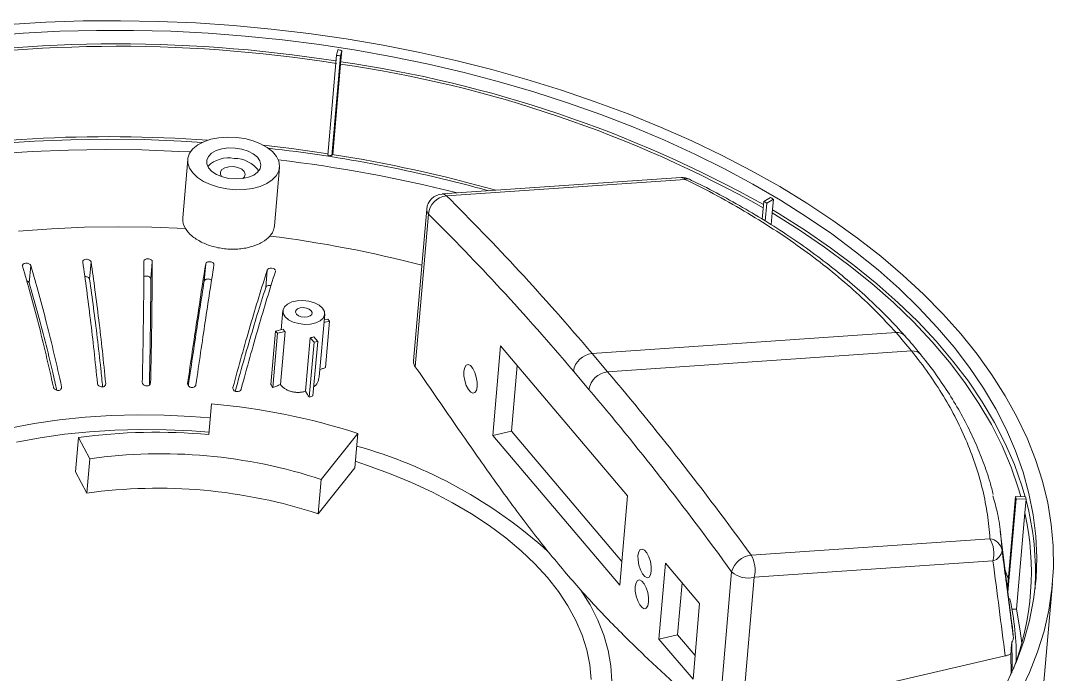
# Model space of a CAD drawing. Header units: inches. Extents: x -1125 to 2189, y 556 to 1115.
# Drawn here: x 1253.4 to 1322.4, y 713.4 to 757 of the extents above; entities that cross this region are included whole.
import ezdxf

# ---------------------------------------------------------------- set-up
doc = ezdxf.new("R2010")
doc.units = ezdxf.units.IN

msp = doc.modelspace()

# ---------------------------------------------------------------- linework, layer by layer
at = {"color": 7, "linetype": 'Continuous', "lineweight": 15}
for p, q in [((1274.515, 754.724), (1274.595, 755.099)), ((1274.515, 754.724), (1273.933, 748.057)), ((1274.791, 754.681), (1274.209, 748.014)), ((1274.79, 754.137), (1274.871, 755.056)), ((1274.871, 755.056), (1274.791, 754.681)), ((1274.263, 748.103), (1274.79, 754.137)), ((1264.577, 747.775), (1264.236, 743.867)), ((1274.209, 748.014), (1274.229, 748.108)), ((1270.372, 743.332), (1270.713, 747.239)), ((1297.547, 746.562), (1281.584, 745.466)), ((1297.826, 746.442), (1281.863, 745.346)), ((1303.075, 744.973), (1302.972, 743.787)), ((1303.075, 744.973), (1303.512, 745.238)), ((1303.279, 744.852), (1303.174, 743.659)), ((1303.716, 745.117), (1303.279, 744.852)), ((1303.635, 744.197), (1303.716, 745.117)), ((1280.545, 744.446), (1279.662, 734.336)), ((1280.665, 744.119), (1279.775, 733.935)), ((1303.567, 743.412), (1303.635, 744.197)), ((1254.078, 740.681), (1253.978, 739.527)), ((1258.11, 740.929), (1258.009, 739.775)), ((1262.206, 740.946), (1262.106, 739.792)), ((1265.772, 740.798), (1265.671, 739.644)), ((1269.886, 740.386), (1269.785, 739.232)), ((1270.434, 740.29), (1270.435, 740.315)), ((1270.937, 737.682), (1270.825, 736.402)), ((1273.361, 733.252), (1273.726, 737.439)), ((1274.057, 736.968), (1273.677, 736.881)), ((1273.693, 737.063), (1273.93, 737.117)), ((1274.057, 736.968), (1273.788, 733.884)), ((1273.93, 737.117), (1274.057, 736.968)), ((1270.445, 736.314), (1270.134, 732.746)), ((1270.572, 736.165), (1270.256, 732.545)), ((1270.445, 736.314), (1270.95, 736.43)), ((1270.572, 736.165), (1270.445, 736.314)), ((1271.076, 736.281), (1270.572, 736.165)), ((1271.076, 736.281), (1270.767, 732.741)), ((1272.757, 735.87), (1272.444, 732.292)), ((1273.013, 735.568), (1272.757, 735.87)), ((1273.006, 735.927), (1273.262, 735.625)), ((1311.91, 736.208), (1291.597, 734.814)), ((1273.013, 735.568), (1272.692, 731.891)), ((1273.262, 735.625), (1272.945, 731.993)), ((1273.262, 735.625), (1273.013, 735.568)), ((1285.483, 735.318), (1284.961, 729.342)), ((1293.967, 725.32), (1285.483, 735.318)), ((1291.597, 734.814), (1292.636, 733.59)), ((1292.636, 733.59), (1312.948, 734.985)), ((1286.588, 734.015), (1286.205, 729.629)), ((1291.388, 732.415), (1290.35, 733.639)), ((1266.169, 731.453), (1265.977, 729.4)), ((1286.205, 729.629), (1284.961, 729.342)), ((1286.205, 729.629), (1293.584, 720.934)), ((1257.276, 729.204), (1257.075, 726.905)), ((1257.276, 729.204), (1258.021, 727.792)), ((1273.501, 726.409), (1275.935, 729.48)), ((1275.935, 729.48), (1275.734, 727.181)), ((1284.961, 729.342), (1293.445, 719.344)), ((1258.021, 727.792), (1257.821, 725.493)), ((1257.075, 726.905), (1257.821, 725.493)), ((1273.3, 724.11), (1275.734, 727.181)), ((1273.501, 726.409), (1273.3, 724.11)), ((1293.445, 719.344), (1293.967, 725.32)), ((1319.901, 725.263), (1319.365, 719.123)), ((1319.936, 725.103), (1319.394, 718.89)), ((1320.571, 725.253), (1319.901, 725.263)), ((1319.936, 725.103), (1320.607, 725.093)), ((1320.526, 724.174), (1320.607, 725.093)), ((1320.526, 724.174), (1319.964, 717.738)), ((1319.661, 716.77), (1318.881, 722.964)), ((1302.22, 721.356), (1318.183, 722.452)), ((1296.506, 720.807), (1296.064, 715.75)), ((1298.785, 718.121), (1296.506, 720.807)), ((1318.391, 720.971), (1302.428, 719.875)), ((1300.036, 710.059), (1300.925, 720.242)), ((1297.611, 719.504), (1297.309, 716.037)), ((1302.428, 719.875), (1301.559, 709.926)), ((1321.621, 710.95), (1322.364, 719.456)), ((1298.343, 713.064), (1298.785, 718.121)), ((1319.522, 718.435), (1319.451, 718.436)), ((1319.659, 717.742), (1319.964, 717.738)), ((1297.309, 716.037), (1296.064, 715.75)), ((1296.064, 715.75), (1298.343, 713.064)), ((1297.309, 716.037), (1298.482, 714.654)), ((1310.501, 712.612), (1319.212, 714.62)), ((1319.587, 714.77), (1319.607, 713.413))]:
    msp.add_line(p, q, dxfattribs=at)
at = {"color": 8, "linetype": 'Continuous', "lineweight": 15}
for p, q in [((1256.143, 732.586), (1256.134, 732.481)), ((1259.092, 732.805), (1259.088, 732.762)), ((1267.597, 732.549), (1267.592, 732.494))]:
    msp.add_line(p, q, dxfattribs=at)
at = {"color": 7, "linetype": 'Continuous', "lineweight": 15, "flags": 128}
for points in [[(1320.189, 712.171), (1320.836, 713.52), (1321.374, 714.891), (1321.803, 716.28), (1322.122, 717.685), (1322.33, 719.103), (1322.426, 720.531), (1322.411, 721.967), (1322.284, 723.408), (1322.047, 724.851), (1321.698, 726.294), (1321.239, 727.732), (1320.672, 729.164), (1319.996, 730.587), (1319.213, 731.997), (1318.325, 733.393), (1317.333, 734.772), (1316.241, 736.13), (1315.048, 737.465), (1313.759, 738.774), (1312.375, 740.056), (1310.899, 741.307), (1309.334, 742.524), (1307.684, 743.707), (1305.95, 744.852), (1304.138, 745.956), (1302.249, 747.019), (1300.289, 748.037), (1298.261, 749.009), (1296.168, 749.933), (1294.015, 750.807), (1291.806, 751.629), (1289.546, 752.399), (1287.239, 753.113), (1284.889, 753.771), (1282.501, 754.372), (1280.079, 754.914), (1277.629, 755.396), (1275.155, 755.818), (1272.662, 756.178), (1270.156, 756.477), (1267.639, 756.712), (1265.119, 756.884), (1262.599, 756.993), (1260.085, 757.038), (1257.582, 757.019), (1255.093, 756.936), (1252.625, 756.79)], [(1319.372, 712.915), (1319.969, 714.256), (1320.458, 715.616), (1320.838, 716.994), (1321.108, 718.387), (1321.268, 719.792), (1321.316, 721.206), (1321.254, 722.626), (1321.081, 724.05), (1320.798, 725.475), (1320.405, 726.898), (1319.902, 728.315), (1319.292, 729.725), (1318.575, 731.125), (1317.752, 732.511), (1316.825, 733.881), (1315.797, 735.232), (1314.668, 736.562), (1313.442, 737.868), (1312.121, 739.147), (1310.707, 740.397), (1309.203, 741.615), (1307.612, 742.799), (1305.937, 743.946), (1304.183, 745.055), (1302.351, 746.123), (1300.446, 747.148), (1298.472, 748.127), (1296.432, 749.06), (1294.33, 749.943), (1292.172, 750.776), (1289.96, 751.557), (1287.699, 752.284), (1285.395, 752.955), (1283.051, 753.57), (1280.672, 754.127), (1278.262, 754.625), (1275.828, 755.063), (1273.372, 755.44), (1270.901, 755.756), (1268.42, 756.009), (1265.932, 756.2), (1263.443, 756.327), (1260.959, 756.391), (1258.483, 756.392), (1256.021, 756.33), (1253.578, 756.203), (1251.159, 756.014)], [(1265.559, 748.915), (1264.139, 748.998), (1261.672, 749.094), (1259.211, 749.125), (1256.761, 749.093), (1254.329, 748.998), (1251.917, 748.839)], [(1267.808, 749.244), (1267.224, 749.265), (1266.656, 749.222), (1266.123, 749.117), (1265.646, 748.954), (1265.241, 748.738), (1264.922, 748.478), (1264.702, 748.183), (1264.589, 747.864), (1264.585, 747.531), (1264.693, 747.198), (1264.907, 746.876), (1265.22, 746.577), (1265.621, 746.311), (1266.095, 746.089), (1266.625, 745.918), (1267.192, 745.804), (1267.775, 745.752), (1268.353, 745.763), (1268.906, 745.838), (1269.414, 745.972), (1269.857, 746.163), (1270.221, 746.401), (1270.491, 746.68), (1270.659, 746.989), (1270.717, 747.316), (1270.665, 747.65), (1270.503, 747.98), (1270.238, 748.292), (1269.88, 748.575), (1269.441, 748.821), (1268.936, 749.018), (1268.386, 749.161), (1267.808, 749.244)], [(1251.761, 748.141), (1254.17, 748.303), (1256.599, 748.401), (1259.046, 748.436), (1261.504, 748.407), (1263.969, 748.314), (1264.755, 748.272)], [(1267.741, 748.534), (1267.287, 748.542), (1266.856, 748.485), (1266.474, 748.367), (1266.166, 748.194), (1265.951, 747.979), (1265.842, 747.733), (1265.846, 747.474), (1265.964, 747.217), (1266.187, 746.978), (1266.502, 746.772), (1266.888, 746.613), (1267.323, 746.509), (1267.777, 746.469), (1268.223, 746.493), (1268.633, 746.582), (1268.981, 746.728), (1269.244, 746.924), (1269.408, 747.156), (1269.46, 747.41), (1269.399, 747.67), (1269.227, 747.921), (1268.956, 748.145), (1268.603, 748.329), (1268.189, 748.461), (1267.741, 748.534)], [(1273.953, 748.151), (1271.505, 748.497), (1269.645, 748.717)], [(1267.629, 747.291), (1267.324, 747.287), (1267.054, 747.218), (1266.856, 747.096), (1266.756, 746.936), (1266.768, 746.76), (1266.859, 746.622)], [(1268.265, 746.499), (1268.378, 746.616), (1268.422, 746.787), (1268.354, 746.962), (1268.181, 747.117), (1267.929, 747.232), (1267.629, 747.291)], [(1320.259, 725.258), (1320.108, 725.779), (1319.611, 727.219), (1319.003, 728.651), (1318.283, 730.073), (1317.454, 731.481), (1316.518, 732.873), (1315.476, 734.245), (1314.33, 735.595), (1313.083, 736.92), (1311.738, 738.218), (1310.296, 739.485), (1308.762, 740.719), (1307.138, 741.917), (1305.428, 743.078), (1303.635, 744.197)], [(1320.538, 725.254), (1320.324, 725.978), (1319.822, 727.396), (1319.212, 728.806), (1318.494, 730.205), (1317.672, 731.591), (1316.745, 732.961), (1315.716, 734.313), (1314.588, 735.643), (1313.362, 736.948), (1312.04, 738.227), (1310.626, 739.477), (1309.122, 740.695), (1307.532, 741.879), (1305.857, 743.027), (1304.102, 744.136), (1303.653, 744.405)], [(1253.268, 742.979), (1255.465, 743.143), (1257.684, 743.243), (1259.92, 743.279), (1262.169, 743.252), (1264.424, 743.162)], [(1270.437, 740.347), (1270.437, 740.35), (1270.408, 740.408), (1270.351, 740.459), (1270.273, 740.495), (1270.182, 740.514), (1270.089, 740.513), (1270.004, 740.493), (1269.936, 740.455), (1269.893, 740.404), (1269.886, 740.386), (1269.886, 740.386)], [(1273.576, 737.848), (1273.704, 737.626), (1273.721, 737.399), (1273.625, 737.185), (1273.424, 737.001), (1273.135, 736.863), (1272.781, 736.781), (1272.39, 736.763), (1271.995, 736.809), (1271.627, 736.916), (1271.316, 737.075), (1271.087, 737.274), (1270.959, 737.496), (1270.942, 737.723), (1271.038, 737.937), (1271.239, 738.12), (1271.528, 738.258), (1271.882, 738.34), (1272.273, 738.359), (1272.668, 738.312), (1273.036, 738.205), (1273.347, 738.046), (1273.576, 737.848)], [(1272.829, 737.675), (1272.888, 737.552), (1272.863, 737.431), (1272.756, 737.329), (1272.585, 737.262), (1272.375, 737.241), (1272.159, 737.268), (1271.968, 737.34), (1271.834, 737.446), (1271.775, 737.569), (1271.8, 737.691), (1271.907, 737.792), (1272.078, 737.859), (1272.288, 737.88), (1272.504, 737.853), (1272.695, 737.781), (1272.829, 737.675)], [(1283.032, 733.643), (1283.035, 733.336), (1283.09, 733.004), (1283.193, 732.685), (1283.329, 732.419), (1283.483, 732.238), (1283.636, 732.163), (1283.769, 732.203), (1283.868, 732.355), (1283.918, 732.598), (1283.916, 732.905), (1283.86, 733.238), (1283.758, 733.556), (1283.621, 733.822), (1283.467, 734.004), (1283.314, 734.079), (1283.181, 734.038), (1283.083, 733.887), (1283.032, 733.643)], [(1267.596, 732.517), (1267.593, 732.471), (1267.624, 732.394), (1267.684, 732.331), (1267.765, 732.288), (1267.855, 732.27), (1267.945, 732.276), (1268.026, 732.305), (1268.093, 732.355), (1268.137, 732.421), (1268.144, 732.444), (1268.144, 732.444)], [(1294.666, 721.328), (1294.668, 721.021), (1294.724, 720.688), (1294.826, 720.37), (1294.963, 720.104), (1295.117, 719.922), (1295.27, 719.847), (1295.403, 719.888), (1295.501, 720.039), (1295.552, 720.283), (1295.549, 720.59), (1295.494, 720.922), (1295.391, 721.241), (1295.255, 721.507), (1295.101, 721.688), (1294.948, 721.763), (1294.815, 721.723), (1294.716, 721.571), (1294.666, 721.328)], [(1319.21, 720.351), (1319.319, 720.04), (1319.419, 719.743)], [(1294.485, 719.259), (1294.488, 718.952), (1294.544, 718.619), (1294.646, 718.301), (1294.782, 718.035), (1294.936, 717.853), (1295.089, 717.779), (1295.223, 717.819), (1295.321, 717.971), (1295.371, 718.214), (1295.369, 718.521), (1295.313, 718.854), (1295.211, 719.172), (1295.074, 719.438), (1294.92, 719.619), (1294.767, 719.694), (1294.634, 719.654), (1294.536, 719.502), (1294.485, 719.259)], [(1319.964, 717.738), (1320.219, 716.308), (1320.317, 715.465)], [(1319.642, 713.49), (1319.668, 714.137), (1319.642, 715.544)]]:
    msp.add_lwpolyline(points, dxfattribs=at)
at = {"color": 8, "linetype": 'Continuous', "lineweight": 15, "flags": 128}
for points in [[(1266.082, 730.522), (1264.79, 730.62), (1263.005, 730.701), (1261.226, 730.717), (1259.461, 730.669), (1257.716, 730.556), (1255.999, 730.38), (1254.315, 730.141), (1252.672, 729.84)], [(1253.126, 728.891), (1254.714, 729.186), (1256.342, 729.42), (1258.005, 729.592), (1259.694, 729.701), (1261.403, 729.747), (1263.126, 729.73), (1264.854, 729.649), (1266.001, 729.561)], [(1275.772, 727.619), (1276.528, 727.37), (1278.052, 726.815), (1279.521, 726.209), (1280.929, 725.555), (1282.27, 724.854), (1283.537, 724.11), (1284.727, 723.325), (1285.834, 722.503), (1286.854, 721.648), (1287.782, 720.763), (1288.615, 719.851)], [(1288.615, 719.851), (1289.349, 718.916), (1289.982, 717.963), (1290.509, 716.994), (1290.931, 716.014), (1291.244, 715.028), (1291.447, 714.038), (1291.54, 713.05)], [(1292.928, 712.944), (1292.858, 713.964), (1292.676, 714.986), (1292.382, 716.007), (1291.979, 717.021), (1291.466, 718.025), (1290.847, 719.015)]]:
    msp.add_lwpolyline(points, dxfattribs=at)
at = {"color": 7, "linetype": 'Continuous', "lineweight": 15}
for centre, radius, start, end in [((1259.882, 661.636), 93.693, 81.01519, 100.30882), ((1259.851, 661.262), 94.227, 81.06733, 100.22128), ((1259.833, 659.257), 96.972, 81.07901, 81.24386), ((1259.903, 660.058), 95.787, 81.05827, 81.22516), ((1263.079, 673.214), 81.766, 60.74479, 81.76555), ((1263.049, 672.879), 82.261, 60.8993, 81.78422), ((1259.249, 658.594), 90.701, 85.79379, 100.58598), ((1259.617, 655.501), 93.594, 74.469, 83.65773), ((1267.308, 745.867), 2.012, 79.30807, 134.11417), ((1267.665, 745.774), 2.07, 36.7683, 89.54894), ((1259.503, 654.397), 94.012, 75.79333, 83.20367), ((1259.321, 653.392), 95.787, 81.05827, 81.22516), ((1259.963, 656.86), 92.357, 74.16433, 81.11414), ((1297.623, 745.444), 1.12, 63.93236, 93.92779), ((1281.66, 744.348), 1.12, 93.92779, 175.00991), ((1281.999, 744.014), 1.339, 95.85808, 175.52515), ((1273.18, 694.699), 58.492, 59.03045, 59.26231), ((1273.248, 694.292), 59.257, 59.05931, 59.28824), ((1265.338, 743.783), 1.106, 175.62445, 214.20814), ((1269.266, 743.441), 1.111, 315.20324, 354.33738), ((1260.475, 665.23), 78.018, 75.34154, 82.94693), ((1271.652, 736.898), 0.844, 213.66072, 226.9736), ((1272.461, 737.72), 1.873, 279.07103, 286.89042), ((1291.738, 733.415), 1.406, 95.71947, 170.8392), ((1292.776, 732.192), 1.406, 95.71947, 170.8392), ((1262.323, 687.277), 44.343, 72.12396, 85.02473), ((1262.484, 691.287), 38.273, 84.76366, 97.82099), ((1262.775, 693.688), 34.434, 71.85159, 97.93577), ((1262.575, 691.389), 34.434, 71.85159, 97.93577), ((1300.95, 720.963), 19.433, 12.30063, 12.784), ((1301.396, 720.924), 19.658, 12.24632, 12.72404), ((1302.417, 720.182), 18.817, 356.68306, 14.90632), ((1302.765, 720.243), 18.191, 339.12352, 12.47873), ((1316.516, 721.464), 1.938, 345.2749, 30.66919), ((1318.05, 721.495), 0.966, 11.15634, 82.05395), ((1302.368, 719.874), 1.489, 95.70329, 165.6941), ((1300.553, 720.368), 1.938, 345.2749, 30.66919), ((1318.183, 721.763), 0.819, 284.70518, 354.31458), ((1302.018, 721.456), 1.633, 227.99134, 284.52304), ((1301.533, 714.481), 18.418, 359.37269, 12.39448), ((1301.488, 714.481), 18.316, 4.26224, 7.17897)]:
    msp.add_arc(centre, radius, start, end, dxfattribs=at)
at = {"color": 8, "linetype": 'Continuous', "lineweight": 15}
for centre, radius, start, end in [((1297.554, 746.194), 0.368, 42.47835, 91.21717), ((1297.98, 746.134), 0.344, 67.42959, 116.54982), ((1281.591, 745.098), 0.368, 42.47835, 91.21717), ((1280.985, 744.422), 0.442, 176.94068, 223.39086), ((1312.005, 735.532), 0.683, 44.0641, 97.96279), ((1313.027, 734.271), 0.718, 41.69887, 96.27517), ((1267.342, 698.01), 31.788, 47.86349, 74.4546)]:
    msp.add_arc(centre, radius, start, end, dxfattribs=at)
at = {"color": 7, "linetype": 'Continuous', "lineweight": 15}
for centre, major_axis, ratio, start_param, end_param in [((1275.123, 548.072), (-49.033, 220.734), 0.408479, 5.623889, 5.719387), ((1274.127, 547.842), (-48.94, 219.617), 0.407985, 5.623683, 5.719181), ((1267.72, 732.527), (49.936, -12.808), 0.484069, 0.577234, 0.622247), ((1276.161, 546.848), (-49.033, 220.734), 0.408479, 5.528392, 5.623889), ((1275.165, 546.618), (-48.94, 219.617), 0.407985, 5.528186, 5.623683)]:
    msp.add_ellipse(centre, major_axis=major_axis, ratio=ratio, start_param=start_param, end_param=end_param, dxfattribs=at)
for points, knots in [([(1311.91, 736.208), (1311.035, 737.194), (1310.083, 738.145), (1308.031, 739.981), (1306.93, 740.866), (1304.581, 742.572), (1303.333, 743.393), (1301.345, 744.577), (1300.663, 744.964), (1299.268, 745.718), (1298.555, 746.085), (1297.826, 746.442)], [0, 0, 0, 0, 0.25, 0.25, 0.5, 0.5, 0.75, 0.75, 0.875, 0.875, 1, 1, 1, 1]), ([(1312.494, 736.006), (1312.127, 736.409), (1311.383, 737.225), (1310.153, 738.418), (1308.833, 739.594), (1307.425, 740.738), (1305.937, 741.848), (1304.369, 742.921), (1302.729, 743.955), (1301.017, 744.945), (1299.478, 745.777), (1298.486, 746.261), (1298.108, 746.445)], [0, 0, 0, 0, 0.100749, 0.204165, 0.308268, 0.412526, 0.517167, 0.621909, 0.726781, 0.831441, 0.935891, 1, 1, 1, 1]), ([(1264.424, 743.162), (1264.528, 742.99), (1264.669, 742.827), (1264.938, 742.597), (1265.037, 742.523), (1265.247, 742.385), (1265.359, 742.32), (1265.598, 742.199), (1265.725, 742.142), (1265.988, 742.041), (1266.123, 741.997), (1266.541, 741.881), (1266.839, 741.827), (1267.283, 741.787), (1267.431, 741.78), (1267.729, 741.78), (1267.878, 741.787), (1268.166, 741.814), (1268.308, 741.834), (1268.584, 741.886), (1268.72, 741.919), (1269.107, 742.034), (1269.34, 742.133), (1269.751, 742.373), (1269.921, 742.508), (1270.055, 742.658)], [0, 0, 0, 0, 0.125, 0.125, 0.1875, 0.1875, 0.25, 0.25, 0.3125, 0.3125, 0.375, 0.375, 0.5, 0.5, 0.5625, 0.5625, 0.625, 0.625, 0.6875, 0.6875, 0.75, 0.75, 0.875, 0.875, 1, 1, 1, 1]), ([(1254.078, 740.681), (1254.064, 740.728), (1254.021, 740.772), (1253.9, 740.833), (1253.823, 740.849), (1253.68, 740.842), (1253.614, 740.819), (1253.532, 740.747), (1253.517, 740.7), (1253.531, 740.653)], [0, 0, 0, 0, 0.25, 0.25, 0.5, 0.5, 0.75, 0.75, 1, 1, 1, 1]), ([(1253.531, 740.653), (1253.895, 739.437), (1254.249, 738.154), (1254.938, 735.459), (1255.272, 734.046), (1255.597, 732.567)], [0, 0, 0, 0, 0.5, 0.5, 1, 1, 1, 1]), ([(1256.143, 732.586), (1255.819, 734.067), (1255.485, 735.481), (1254.797, 738.18), (1254.443, 739.463), (1254.078, 740.681)], [0, 0, 0, 0, 0.5, 0.5, 1, 1, 1, 1]), ([(1258.11, 740.929), (1258.103, 740.976), (1258.066, 741.023), (1257.954, 741.09), (1257.879, 741.109), (1257.733, 741.11), (1257.664, 741.092), (1257.57, 741.025), (1257.548, 740.98), (1257.555, 740.932)], [0, 0, 0, 0, 0.25, 0.25, 0.5, 0.5, 0.75, 0.75, 1, 1, 1, 1]), ([(1257.555, 740.932), (1257.735, 739.711), (1257.907, 738.424), (1258.235, 735.719), (1258.39, 734.301), (1258.537, 732.817)], [0, 0, 0, 0, 0.5, 0.5, 1, 1, 1, 1]), ([(1259.092, 732.805), (1258.945, 734.29), (1258.79, 735.71), (1258.462, 738.418), (1258.291, 739.707), (1258.11, 740.929)], [0, 0, 0, 0, 0.5, 0.5, 1, 1, 1, 1]), ([(1261.648, 740.981), (1261.643, 739.765), (1261.631, 738.483), (1261.594, 735.789), (1261.569, 734.376), (1261.537, 732.898)], [0, 0, 0, 0, 0.5, 0.5, 1, 1, 1, 1]), ([(1262.206, 740.946), (1262.207, 740.993), (1262.177, 741.041), (1262.074, 741.114), (1262.001, 741.137), (1261.855, 741.146), (1261.783, 741.132), (1261.678, 741.072), (1261.648, 741.028), (1261.648, 740.981)], [0, 0, 0, 0, 0.25, 0.25, 0.5, 0.5, 0.75, 0.75, 1, 1, 1, 1]), ([(1262.095, 732.854), (1262.127, 734.334), (1262.152, 735.749), (1262.189, 738.446), (1262.201, 739.729), (1262.206, 740.946)], [0, 0, 0, 0, 0.5, 0.5, 1, 1, 1, 1]), ([(1265.772, 740.798), (1265.581, 739.598), (1265.385, 738.332), (1264.983, 735.668), (1264.777, 734.271), (1264.567, 732.808)], [0, 0, 0, 0, 0.5, 0.5, 1, 1, 1, 1]), ([(1265.122, 732.733), (1265.333, 734.198), (1265.539, 735.597), (1265.94, 738.264), (1266.136, 739.531), (1266.327, 740.732)], [0, 0, 0, 0, 0.5, 0.5, 1, 1, 1, 1]), ([(1266.327, 740.732), (1266.335, 740.779), (1266.312, 740.828), (1266.22, 740.905), (1266.15, 740.933), (1266.005, 740.95), (1265.93, 740.94), (1265.816, 740.886), (1265.779, 740.845), (1265.772, 740.798)], [0, 0, 0, 0, 0.25, 0.25, 0.5, 0.5, 0.75, 0.75, 1, 1, 1, 1]), ([(1258.009, 739.775), (1258.003, 739.795), (1257.991, 739.836), (1257.935, 739.89), (1257.858, 739.931), (1257.773, 739.955), (1257.717, 739.955), (1257.692, 739.955)], [0, 0, 0, 0, 0.209263, 0.418802, 0.627977, 0.836414, 1, 1, 1, 1]), ([(1262.106, 739.792), (1262.103, 739.813), (1262.097, 739.854), (1262.048, 739.91), (1261.977, 739.955), (1261.889, 739.984), (1261.794, 739.993), (1261.706, 739.983), (1261.661, 739.962), (1261.641, 739.953)], [0, 0, 0, 0, 0.146893, 0.293987, 0.440826, 0.587147, 0.732986, 0.87856, 1, 1, 1, 1]), ([(1269.886, 740.386), (1269.511, 739.212), (1269.133, 737.971), (1268.37, 735.359), (1267.985, 733.987), (1267.597, 732.549)], [0, 0, 0, 0, 0.5, 0.5, 1, 1, 1, 1]), ([(1268.144, 732.444), (1268.533, 733.884), (1268.917, 735.257), (1269.681, 737.873), (1270.059, 739.115), (1270.434, 740.29)], [0, 0, 0, 0, 0.5, 0.5, 1, 1, 1, 1]), ([(1253.978, 739.527), (1253.968, 739.547), (1253.95, 739.587), (1253.891, 739.637), (1253.839, 739.658), (1253.815, 739.667)], [0, 0, 0, 0, 0.350399, 0.701246, 1, 1, 1, 1]), ([(1255.818, 732.365), (1255.729, 732.765), (1255.478, 733.895), (1255.045, 735.655), (1254.521, 737.658), (1254.159, 738.903), (1253.978, 739.527)], [0, 0, 0, 0, 0.153693, 0.43411, 0.716689, 1, 1, 1, 1]), ([(1258.887, 732.587), (1258.846, 732.988), (1258.732, 734.122), (1258.528, 735.889), (1258.277, 737.899), (1258.099, 739.149), (1258.009, 739.775)], [0, 0, 0, 0, 0.153682, 0.434103, 0.716686, 1, 1, 1, 1]), ([(1262.011, 732.702), (1262.019, 733.078), (1262.042, 734.184), (1262.069, 735.922), (1262.094, 737.925), (1262.102, 739.169), (1262.106, 739.792)], [0, 0, 0, 0, 0.146062, 0.429008, 0.714135, 1, 1, 1, 1]), ([(1265.671, 739.644), (1265.575, 739.038), (1265.384, 737.823), (1265.085, 735.856), (1264.828, 734.136), (1264.668, 733.031), (1264.614, 732.653)], [0, 0, 0, 0, 0.282583, 0.56588, 0.851351, 1, 1, 1, 1]), ([(1266.167, 739.709), (1266.152, 739.721), (1266.117, 739.75), (1266.038, 739.78), (1265.944, 739.794), (1265.85, 739.788), (1265.767, 739.762), (1265.705, 739.719), (1265.678, 739.676), (1265.672, 739.65), (1265.671, 739.644)], [0, 0, 0, 0, 0.1063925, 0.248204, 0.3895486, 0.5306363, 0.6717645, 0.8132153, 0.9551585, 1, 1, 1, 1]), ([(1269.785, 739.232), (1269.599, 738.638), (1269.225, 737.449), (1268.654, 735.521), (1268.162, 733.807), (1267.86, 732.694), (1267.751, 732.295)], [0, 0, 0, 0, 0.279581, 0.559869, 0.842308, 1, 1, 1, 1]), ([(1270.141, 739.349), (1270.121, 739.354), (1270.072, 739.366), (1269.987, 739.363), (1269.9, 739.343), (1269.831, 739.303), (1269.797, 739.263), (1269.787, 739.238), (1269.785, 739.232)], [0, 0, 0, 0, 0.1311733, 0.3319722, 0.5328285, 0.7341441, 0.9361603, 1, 1, 1, 1]), ([(1313.567, 734.744), (1313.481, 734.85), (1313.137, 735.272), (1312.771, 735.692), (1312.496, 736.007)], [0, 0, 0, 0, 0.250059, 1, 1, 1, 1]), ([(1318.183, 722.452), (1318.152, 722.991), (1318.096, 723.53), (1317.935, 724.609), (1317.831, 725.149), (1317.448, 726.758), (1317.1, 727.819), (1316.224, 729.914), (1315.696, 730.948), (1314.459, 732.988), (1313.751, 733.994), (1312.948, 734.985)], [0, 0, 0, 0, 0.125, 0.125, 0.25, 0.25, 0.5, 0.5, 0.75, 0.75, 1, 1, 1, 1]), ([(1318.407, 725.395), (1318.339, 725.668), (1318.158, 726.396), (1317.752, 727.574), (1317.202, 728.927), (1316.549, 730.271), (1315.8, 731.602), (1314.949, 732.914), (1314.2, 733.962), (1313.704, 734.562), (1313.556, 734.741)], [0, 0, 0, 0, 0.084131, 0.224824, 0.366392, 0.508544, 0.651607, 0.794951, 0.938848, 1, 1, 1, 1]), ([(1273.403, 733.74), (1273.462, 733.762), (1273.59, 733.81), (1273.718, 733.858), (1273.788, 733.884)], [0, 0, 0, 0, 0.459725, 1, 1, 1, 1]), ([(1279.775, 733.935), (1279.726, 734.02), (1279.649, 734.149), (1279.67, 734.287), (1279.678, 734.334)], [0, 0, 0, 0, 0.652438, 1, 1, 1, 1]), ([(1279.775, 733.935), (1280.514, 732.881), (1281.251, 731.815), (1282.725, 729.683), (1283.462, 728.618), (1284.94, 726.52), (1285.681, 725.487), (1287.169, 723.483), (1287.917, 722.512), (1288.668, 721.582)], [0, 0, 0, 0, 0.25, 0.25, 0.5, 0.5, 0.75, 0.75, 1, 1, 1, 1]), ([(1272.998, 732.602), (1273.015, 732.613), (1273.153, 732.707), (1273.299, 732.936), (1273.332, 733.155), (1273.347, 733.254)], [0, 0, 0, 0, 0.070259, 0.583208, 1, 1, 1, 1]), ([(1255.597, 732.567), (1255.609, 732.509), (1255.65, 732.452), (1255.768, 732.371), (1255.845, 732.347), (1255.991, 732.352), (1256.058, 732.379), (1256.14, 732.469), (1256.156, 732.527), (1256.143, 732.586)], [0, 0, 0, 0, 0.25, 0.25, 0.5, 0.5, 0.75, 0.75, 1, 1, 1, 1]), ([(1258.537, 732.817), (1258.543, 732.759), (1258.577, 732.7), (1258.687, 732.613), (1258.762, 732.585), (1258.91, 732.581), (1258.981, 732.605), (1259.075, 732.689), (1259.098, 732.746), (1259.092, 732.805)], [0, 0, 0, 0, 0.25, 0.25, 0.5, 0.5, 0.75, 0.75, 1, 1, 1, 1]), ([(1261.537, 732.898), (1261.536, 732.839), (1261.563, 732.78), (1261.663, 732.687), (1261.735, 732.655), (1261.884, 732.643), (1261.958, 732.662), (1262.064, 732.74), (1262.093, 732.795), (1262.095, 732.854)], [0, 0, 0, 0, 0.25, 0.25, 0.5, 0.5, 0.75, 0.75, 1, 1, 1, 1]), ([(1264.567, 732.808), (1264.558, 732.75), (1264.579, 732.69), (1264.668, 732.592), (1264.737, 732.557), (1264.884, 732.536), (1264.962, 732.551), (1265.077, 732.622), (1265.113, 732.675), (1265.122, 732.733)], [0, 0, 0, 0, 0.25, 0.25, 0.5, 0.5, 0.75, 0.75, 1, 1, 1, 1]), ([(1270.256, 732.545), (1270.341, 732.578), (1270.427, 732.611), (1270.598, 732.676), (1270.683, 732.709), (1270.767, 732.741)], [0, 0, 0, 0, 0.5, 0.5, 1, 1, 1, 1]), ([(1270.767, 732.741), (1270.808, 732.688), (1270.855, 732.638), (1270.96, 732.544), (1271.018, 732.499), (1271.142, 732.42), (1271.208, 732.385), (1271.348, 732.324), (1271.423, 732.298), (1271.575, 732.256), (1271.653, 732.241), (1271.812, 732.222), (1271.894, 732.218), (1272.054, 732.221), (1272.134, 732.227), (1272.292, 732.252), (1272.37, 732.27), (1272.444, 732.292)], [0, 0, 0, 0, 0.125, 0.125, 0.25, 0.25, 0.375, 0.375, 0.5, 0.5, 0.625, 0.625, 0.75, 0.75, 0.875, 0.875, 1, 1, 1, 1]), ([(1272.444, 732.292), (1272.455, 732.274), (1272.466, 732.257), (1272.489, 732.221), (1272.498, 732.205), (1272.529, 732.155), (1272.59, 732.056), (1272.651, 731.957), (1272.692, 731.891)], [0, 0, 0, 0, 0.125, 0.125, 0.25, 0.25, 0.5, 1, 1, 1, 1]), ([(1318.388, 725.304), (1318.5, 724.912), (1318.747, 724.049), (1318.91, 722.838), (1318.972, 722.024), (1318.998, 721.682)], [0, 0, 0, 0, 0.326182, 0.71664, 1, 1, 1, 1]), ([(1290.847, 719.015), (1290.482, 719.423), (1290.119, 719.843), (1289.392, 720.698), (1289.03, 721.135), (1288.668, 721.582)], [0, 0, 0, 0, 0.5, 0.5, 1, 1, 1, 1]), ([(1318.998, 721.682), (1319.072, 721.11), (1319.146, 720.539), (1319.22, 719.967), (1319.399, 718.592), (1319.577, 717.218), (1319.754, 715.842)], [0, 0, 0, 0, 0.004, 0.004, 0.004, 0.01361826, 0.01361826, 0.01361826, 0.01361826]), ([(1290.847, 719.015), (1291.602, 718.169), (1292.362, 717.363), (1293.888, 715.815), (1294.654, 715.072), (1296.19, 713.618), (1296.96, 712.908), (1298.498, 711.489), (1299.267, 710.781), (1300.036, 710.059)], [0, 0, 0, 0, 0.25, 0.25, 0.5, 0.5, 0.75, 0.75, 1, 1, 1, 1]), ([(1319.754, 715.842), (1319.758, 715.789), (1319.75, 715.738), (1319.713, 715.638), (1319.683, 715.589), (1319.642, 715.544)], [0, 0, 0, 0, 0.5, 0.5, 1, 1, 1, 1]), ([(1319.587, 714.77), (1319.535, 714.737), (1319.478, 714.708), (1319.353, 714.658), (1319.285, 714.637), (1319.212, 714.62)], [0, 0, 0, 0, 0.5, 0.5, 1, 1, 1, 1])]:
    msp.add_open_spline(points, degree=3, knots=knots, dxfattribs=at)
for points in [[(1270.134, 732.746), (1270.154, 732.713), (1270.195, 732.646), (1270.236, 732.579), (1270.256, 732.545)], [(1272.692, 731.891), (1272.734, 731.908), (1272.819, 731.942), (1272.903, 731.976), (1272.945, 731.993)], [(1319.212, 714.62), (1318.94, 716.737), (1318.666, 718.855), (1318.391, 720.971)], [(1319.642, 715.544), (1319.625, 715.277), (1319.606, 715.022), (1319.587, 714.77)]]:
    msp.add_open_spline(points, degree=3, dxfattribs=at)

doc.saveas('drawing.dxf')
